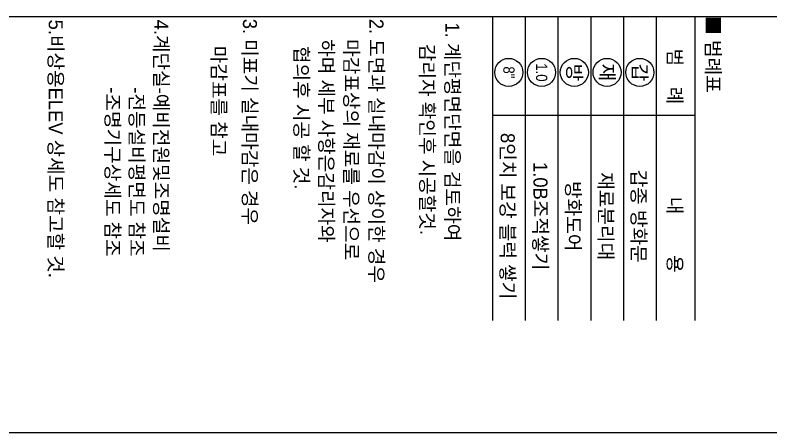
# Model space of a CAD drawing. Header units: millimetres. Extents: x 11948722 to 13111668, y -10771712 to -10232988.
# Drawn here: x 12071968 to 12084081, y -10587159 to -10580464 of the extents above; entities that cross this region are included whole.
import ezdxf
from ezdxf.enums import TextEntityAlignment as Align

# ---------------------------------------------------------------- set-up
doc = ezdxf.new("R2010")
doc.units = ezdxf.units.MM
doc.header["$LTSCALE"] = 150
doc.header["$MEASUREMENT"] = 0
doc.linetypes.add('HID', pattern=[2.3, 1.5, -0.8])
doc.layers.get('0').update_dxf_attribs({"linetype": 'CONTINUOUS'})
doc.layers.get('Defpoints').update_dxf_attribs({"color": 117, "linetype": 'CONTINUOUS'})
for name, color, linetype in [('BOX', 7, 'CONTINUOUS'), ('BOX TEXT', 3, 'CONTINUOUS'), ('TEX-SYM', 3, 'CONTINUOUS')]:
    doc.layers.add(name, color=color, linetype=linetype)
doc.styles.add('돋움', font='')
doc.styles.get('돋움').set_extended_font_data('Dotum')

msp = doc.modelspace()

# ---------------------------------------------------------------- linework, layer by layer
for centre in [(12079880.3, -10581381.9), (12080405.3, -10581381.9), (12080930.3, -10581381.9), (12081455.3, -10581381.9), (12081980.3, -10581381.9)]:
    msp.add_circle(centre, 225)
at = {"layer": 'BOX'}
for points in [[(12079617.8, -10580484.4), (12079617.8, -10585359.4)], [(12082242.8, -10580484.4), (12082242.8, -10585359.4)], [(12082861.5, -10580484.4), (12082861.5, -10585359.4)], [(12082861.5, -10582070.7), (12079617.8, -10582070.7)]]:
    msp.add_lwpolyline(points, dxfattribs=at)
at = {"layer": 'BOX', "color": 252}
for points in [[(12080142.8, -10580484.4), (12080142.8, -10585359.4)], [(12080667.8, -10580484.4), (12080667.8, -10585359.4)], [(12081192.8, -10580484.4), (12081192.8, -10585359.4)], [(12081717.8, -10580484.4), (12081717.8, -10585359.4)]]:
    msp.add_lwpolyline(points, dxfattribs=at)
at = {"layer": 'Defpoints', "ltscale": 1200}
for points in [[(12051412.5, -10524159.4), (12095962.5, -10524159.4), (12095962.5, -10587159.4), (12051412.5, -10587159.4)], [(12053265.5, -10580484.4), (12094215.5, -10580484.4), (12094215.5, -10525959.4), (12053265.5, -10525959.4)]]:
    msp.add_lwpolyline(points, close=True, dxfattribs=at)

# ---------------------------------------------------------------- texts
at = {"layer": 'BOX TEXT', "linetype": 'HID', "style": '돋움'}
for s, p in [('5.비상용ELEV 상세도 참고할 것.', (12072619.1, -10580536.6)), ('4.계단실-예비전원및조명설비', (12074310.6, -10580536.6)), ('1. 계단평면단면을 검토하여 ', (12078977.9, -10580581.9)), ('감리자 확인후 시공할것.', (12078574.4, -10580925.8)), ('-조명기구상세도 참조', (12073531.6, -10581621.5)), ('-전등설비평면도 참조', (12073918.1, -10581621.5))]:
    msp.add_text(s, height=224.465, rotation=270, dxfattribs=at).set_placement(p, align=Align.MIDDLE_LEFT)
for s, height, p in [(' 3. 미표기 실내마감은 경우', 224.465, (12075619.4, -10580441.9)), (' 2. 도면과 실내마감이 상이한 경우', 224.465, (12077647.5, -10580441.9)), ('     하며 세부 사항은감리자와 ', 224.465, (12076845, -10580441.9)), ('마감표를 참고', 224.47, (12075122.1, -10580955.2)), ('협의후 시공 할 것.', 224.465, (12076446.4, -10580958.3)), ('     마감표상의 재료를 우선으로 ', 224.465, (12077245.8, -10580441.9))]:
    msp.add_text(s, height=height, rotation=270, dxfattribs=at).set_placement(p)
at = {"layer": 'TEX-SYM', "color": 3, "style": '돋움'}
msp.add_text('■ 범례표 ', height=225, rotation=270, dxfattribs=at).set_placement((12083041, -10580473.7))
for s, p in [('범    례', (12082430.3, -10581447)), ('8인치 보강 블럭 쌓기', (12079750.7, -10583686.3)), ('1.0B조적쌓기', (12080275.7, -10583686.3)), ('재료분리대', (12081325.7, -10583686.3)), ('갑종 방화문', (12081850.7, -10583686.3)), ('방화도어', (12080800.7, -10583686.3)), ('내        용', (12082430.3, -10583983.9))]:
    msp.add_text(s, height=225, rotation=270, dxfattribs=at).set_placement(p, align=Align.CENTER)
at = {"layer": 'TEX-SYM', "color": 3, "style": '돋움', "width": 0.9}
for s, p in [('8"', (12079882.4, -10581382.4)), ('1.0', (12080407.4, -10581382.4))]:
    msp.add_text(s, height=180, rotation=270, dxfattribs=at).set_placement(p, align=Align.MIDDLE_CENTER)
at = {"layer": 'TEX-SYM', "color": 3, "style": '돋움'}
for s, p in [('방', (12080932.4, -10581382.4)), ('재', (12081457.4, -10581382.4)), ('갑', (12081982.4, -10581382.4))]:
    msp.add_text(s, height=225, rotation=270, dxfattribs=at).set_placement(p, align=Align.MIDDLE_CENTER)

doc.saveas('drawing.dxf')
